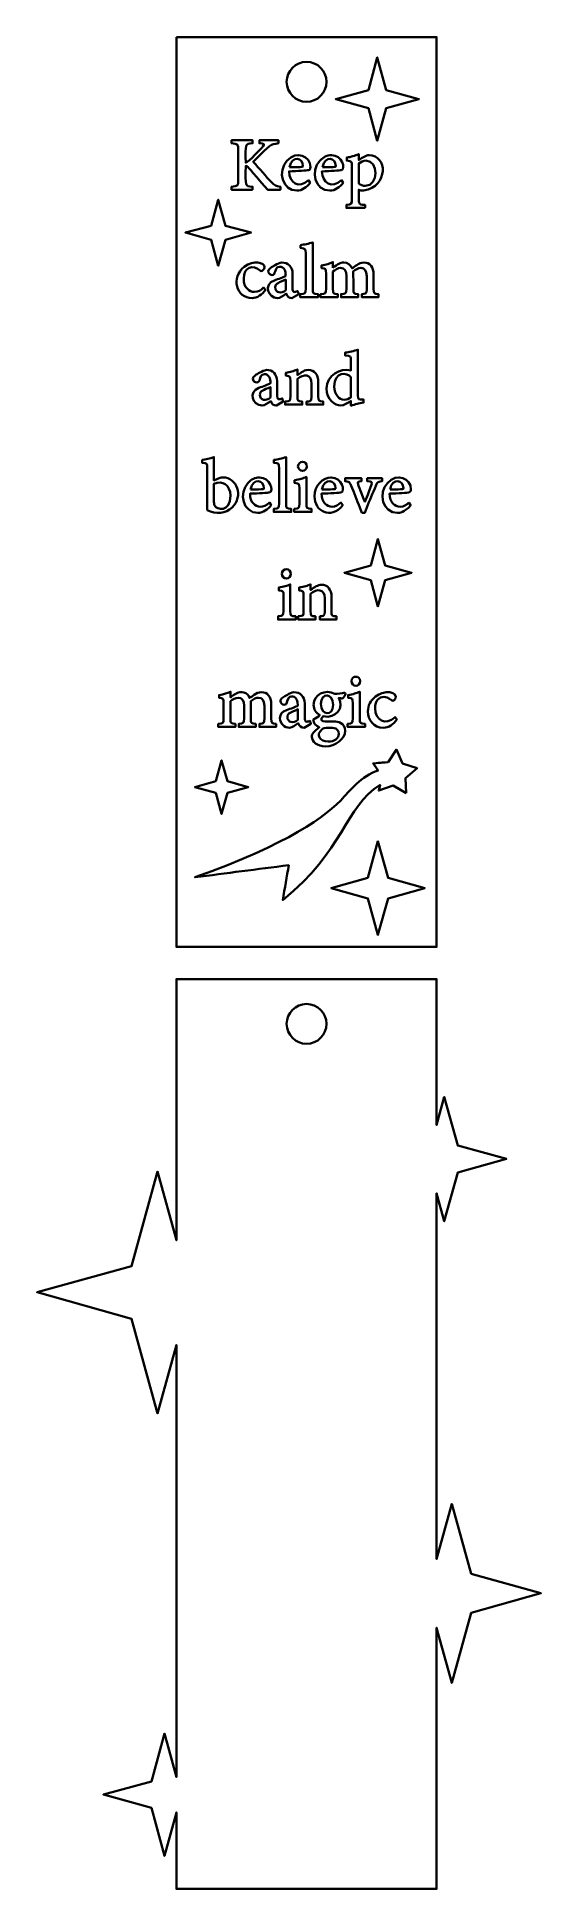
# Model space of a CAD drawing. Header units: inches. Extents: x 0 to 3.3, y 0 to 12.2.
import ezdxf

# ---------------------------------------------------------------- set-up
doc = ezdxf.new("R2010")
doc.units = ezdxf.units.IN
doc.header["$MEASUREMENT"] = 0
doc.layers.add('Слой 1', color=7, linetype='Continuous', lineweight=0)

msp = doc.modelspace()

# ---------------------------------------------------------------- linework, layer by layer
at = {"layer": 'Слой 1', "color": 1, "lineweight": 35, "true_color": 0xff0000}
for points, knots in [([(0.945, 12.219), (0.945, 12.219), (0.945, 6.219), (0.945, 6.219), (0.945, 6.219), (2.661, 6.219), (2.661, 6.219), (2.661, 6.219), (2.661, 12.219), (2.661, 12.219), (2.661, 12.219), (0.945, 12.219), (0.945, 12.219)], [0, 0, 0, 0, 1, 1, 1, 2, 2, 2, 3, 3, 3, 4, 4, 4, 4]), ([(1.803, 12.055), (1.876, 12.055), (1.935, 11.996), (1.935, 11.924), (1.935, 11.851), (1.876, 11.792), (1.803, 11.792), (1.731, 11.792), (1.672, 11.851), (1.672, 11.924), (1.672, 11.996), (1.731, 12.055), (1.803, 12.055)], [0, 0, 0, 0, 1, 1, 1, 2, 2, 2, 3, 3, 3, 4, 4, 4, 4]), ([(2.46, 7.232), (2.46, 7.232), (2.374, 7.283), (2.374, 7.283), (2.374, 7.283), (2.279, 7.25), (2.279, 7.25), (2.279, 7.25), (2.288, 7.287), (2.288, 7.287), (2.053, 7.142), (2.051, 6.85), (1.646, 6.528), (1.66, 6.605), (1.673, 6.681), (1.686, 6.758), (1.479, 6.731), (1.274, 6.705), (1.067, 6.678), (1.683, 6.898), (1.936, 7.08), (2.052, 7.21), (2.08, 7.242), (2.167, 7.346), (2.275, 7.383), (2.273, 7.388), (2.248, 7.42), (2.242, 7.429), (2.306, 7.435), (2.283, 7.432), (2.341, 7.438), (2.341, 7.438), (2.397, 7.52), (2.397, 7.52), (2.397, 7.52), (2.437, 7.429), (2.437, 7.429), (2.437, 7.429), (2.532, 7.397), (2.532, 7.397), (2.532, 7.397), (2.457, 7.332), (2.457, 7.332), (2.457, 7.332), (2.46, 7.232), (2.46, 7.232)], [0, 0, 0, 0, 1, 1, 1, 2, 2, 2, 3, 3, 3, 4, 4, 4, 5, 5, 5, 6, 6, 6, 7, 7, 7, 8, 8, 8, 9, 9, 9, 10, 10, 10, 11, 11, 11, 12, 12, 12, 13, 13, 13, 14, 14, 14, 15, 15, 15, 15]), ([(2.888, 2.084), (2.888, 2.084), (2.761, 2.546), (2.761, 2.546), (2.761, 2.546), (2.661, 2.182), (2.661, 2.182), (2.661, 2.182), (2.661, 4.595), (2.661, 4.595), (2.661, 4.595), (2.712, 4.41), (2.712, 4.41), (2.712, 4.41), (2.8, 4.731), (2.8, 4.731), (2.8, 4.731), (3.121, 4.821), (3.121, 4.821), (3.121, 4.821), (2.8, 4.909), (2.8, 4.909), (2.8, 4.909), (2.712, 5.23), (2.712, 5.23), (2.712, 5.23), (2.661, 5.044), (2.661, 5.044), (2.661, 5.044), (2.661, 6.007), (2.661, 6.007), (2.661, 6.007), (0.945, 6.007), (0.945, 6.007), (0.945, 6.007), (0.945, 4.285), (0.945, 4.285), (0.945, 4.285), (0.821, 4.737), (0.821, 4.737), (0.821, 4.737), (0.65, 4.113), (0.65, 4.113), (0.65, 4.113), (0.026, 3.942), (0.026, 3.942), (0.026, 3.942), (0.65, 3.767), (0.65, 3.767), (0.65, 3.767), (0.821, 3.143), (0.821, 3.143), (0.821, 3.143), (0.945, 3.595), (0.945, 3.595), (0.945, 3.595), (0.945, 0.745), (0.945, 0.745), (0.945, 0.745), (0.866, 1.032), (0.866, 1.032), (0.866, 1.032), (0.78, 0.716), (0.78, 0.716), (0.78, 0.716), (0.464, 0.629), (0.464, 0.629), (0.464, 0.629), (0.78, 0.541), (0.78, 0.541), (0.78, 0.541), (0.866, 0.225), (0.866, 0.225), (0.866, 0.225), (0.945, 0.512), (0.945, 0.512), (0.945, 0.512), (0.945, 0.007), (0.945, 0.007), (0.945, 0.007), (2.661, 0.007), (2.661, 0.007), (2.661, 0.007), (2.661, 1.729), (2.661, 1.729), (2.661, 1.729), (2.761, 1.366), (2.761, 1.366), (2.761, 1.366), (2.888, 1.827), (2.888, 1.827), (2.888, 1.827), (3.349, 1.957), (3.349, 1.957), (3.349, 1.957), (2.888, 2.084), (2.888, 2.084)], [0, 0, 0, 0, 1, 1, 1, 2, 2, 2, 3, 3, 3, 4, 4, 4, 5, 5, 5, 6, 6, 6, 7, 7, 7, 8, 8, 8, 9, 9, 9, 10, 10, 10, 11, 11, 11, 12, 12, 12, 13, 13, 13, 14, 14, 14, 15, 15, 15, 16, 16, 16, 17, 17, 17, 18, 18, 18, 19, 19, 19, 20, 20, 20, 21, 21, 21, 22, 22, 22, 23, 23, 23, 24, 24, 24, 25, 25, 25, 26, 26, 26, 27, 27, 27, 28, 28, 28, 29, 29, 29, 30, 30, 30, 31, 31, 31, 32, 32, 32, 32]), ([(1.803, 5.58), (1.731, 5.58), (1.672, 5.639), (1.672, 5.712), (1.672, 5.784), (1.731, 5.843), (1.803, 5.843), (1.876, 5.843), (1.935, 5.784), (1.935, 5.712), (1.935, 5.639), (1.876, 5.58), (1.803, 5.58)], [0, 0, 0, 0, 1, 1, 1, 2, 2, 2, 3, 3, 3, 4, 4, 4, 4])]:
    msp.add_open_spline(points, degree=3, knots=knots, dxfattribs=at)
at = {"layer": 'Слой 1', "color": 18, "lineweight": 35, "true_color": 0x000000}
for points, knots in [([(2.211, 11.869), (2.211, 11.869), (1.996, 11.81), (1.996, 11.81), (1.996, 11.81), (2.211, 11.75), (2.211, 11.75), (2.211, 11.75), (2.27, 11.535), (2.27, 11.535), (2.27, 11.535), (2.329, 11.75), (2.329, 11.75), (2.329, 11.75), (2.544, 11.81), (2.544, 11.81), (2.544, 11.81), (2.329, 11.869), (2.329, 11.869), (2.329, 11.869), (2.27, 12.084), (2.27, 12.084), (2.27, 12.084), (2.211, 11.869), (2.211, 11.869)], [0, 0, 0, 0, 1, 1, 1, 2, 2, 2, 3, 3, 3, 4, 4, 4, 5, 5, 5, 6, 6, 6, 7, 7, 7, 8, 8, 8, 8]), ([(1.447, 11.212), (1.447, 11.212), (1.309, 11.212), (1.309, 11.212), (1.309, 11.212), (1.309, 11.232), (1.309, 11.232), (1.35, 11.236), (1.353, 11.236), (1.353, 11.279), (1.353, 11.279), (1.353, 11.47), (1.353, 11.47), (1.353, 11.514), (1.351, 11.515), (1.309, 11.518), (1.309, 11.518), (1.309, 11.538), (1.309, 11.538), (1.309, 11.538), (1.447, 11.538), (1.447, 11.538), (1.447, 11.538), (1.447, 11.518), (1.447, 11.518), (1.394, 11.513), (1.402, 11.517), (1.402, 11.39), (1.424, 11.396), (1.505, 11.485), (1.514, 11.496), (1.532, 11.515), (1.523, 11.515), (1.492, 11.518), (1.492, 11.518), (1.492, 11.538), (1.492, 11.538), (1.492, 11.538), (1.618, 11.538), (1.618, 11.538), (1.618, 11.538), (1.618, 11.518), (1.618, 11.518), (1.562, 11.511), (1.574, 11.517), (1.452, 11.397), (1.49, 11.353), (1.543, 11.292), (1.568, 11.266), (1.595, 11.237), (1.6, 11.236), (1.631, 11.232), (1.631, 11.232), (1.631, 11.212), (1.631, 11.212), (1.631, 11.212), (1.547, 11.212), (1.547, 11.212), (1.424, 11.35), (1.421, 11.368), (1.402, 11.369), (1.402, 11.231), (1.393, 11.237), (1.447, 11.232), (1.447, 11.232), (1.447, 11.212), (1.447, 11.212), (1.447, 11.212), (1.447, 11.212), (1.447, 11.212)], [0, 0, 0, 0, 1, 1, 1, 2, 2, 2, 3, 3, 3, 4, 4, 4, 5, 5, 5, 6, 6, 6, 7, 7, 7, 8, 8, 8, 9, 9, 9, 10, 10, 10, 11, 11, 11, 12, 12, 12, 13, 13, 13, 14, 14, 14, 15, 15, 15, 16, 16, 16, 17, 17, 17, 18, 18, 18, 19, 19, 19, 20, 20, 20, 21, 21, 21, 22, 22, 22, 23, 23, 23, 23]), ([(1.674, 11.403), (1.738, 11.474), (1.829, 11.434), (1.829, 11.361), (1.828, 11.351), (1.827, 11.344), (1.816, 11.341), (1.806, 11.339), (1.744, 11.335), (1.688, 11.333), (1.688, 11.256), (1.754, 11.217), (1.816, 11.274), (1.816, 11.274), (1.827, 11.257), (1.827, 11.257), (1.806, 11.23), (1.774, 11.206), (1.741, 11.206), (1.641, 11.206), (1.611, 11.336), (1.674, 11.403)], [0, 0, 0, 0, 1, 1, 1, 2, 2, 2, 3, 3, 3, 4, 4, 4, 5, 5, 5, 6, 6, 6, 7, 7, 7, 7]), ([(1.691, 11.361), (1.785, 11.361), (1.779, 11.362), (1.779, 11.369), (1.78, 11.423), (1.707, 11.44), (1.691, 11.361)], [0, 0, 0, 0, 1, 1, 1, 2, 2, 2, 2]), ([(1.891, 11.403), (1.912, 11.427), (1.94, 11.44), (1.967, 11.44), (2.038, 11.44), (2.064, 11.349), (2.033, 11.341), (2.023, 11.339), (1.961, 11.335), (1.905, 11.333), (1.905, 11.256), (1.971, 11.217), (2.033, 11.274), (2.033, 11.274), (2.044, 11.257), (2.044, 11.257), (2.023, 11.23), (1.991, 11.206), (1.958, 11.206), (1.857, 11.206), (1.829, 11.336), (1.891, 11.403)], [0, 0, 0, 0, 1, 1, 1, 2, 2, 2, 3, 3, 3, 4, 4, 4, 5, 5, 5, 6, 6, 6, 7, 7, 7, 7]), ([(1.908, 11.361), (2.002, 11.361), (1.996, 11.362), (1.996, 11.369), (1.997, 11.423), (1.924, 11.44), (1.908, 11.361)], [0, 0, 0, 0, 1, 1, 1, 2, 2, 2, 2]), ([(2.189, 11.092), (2.189, 11.092), (2.066, 11.092), (2.066, 11.092), (2.066, 11.092), (2.066, 11.112), (2.066, 11.112), (2.099, 11.116), (2.102, 11.116), (2.102, 11.148), (2.102, 11.148), (2.102, 11.372), (2.102, 11.372), (2.102, 11.4), (2.102, 11.4), (2.069, 11.404), (2.069, 11.404), (2.069, 11.424), (2.069, 11.424), (2.097, 11.428), (2.121, 11.436), (2.148, 11.447), (2.148, 11.447), (2.148, 11.409), (2.148, 11.409), (2.171, 11.422), (2.199, 11.44), (2.215, 11.44), (2.338, 11.44), (2.346, 11.236), (2.18, 11.206), (2.167, 11.206), (2.155, 11.209), (2.148, 11.213), (2.148, 11.111), (2.141, 11.116), (2.189, 11.112), (2.189, 11.112), (2.189, 11.092), (2.189, 11.092)], [0, 0, 0, 0, 1, 1, 1, 2, 2, 2, 3, 3, 3, 4, 4, 4, 5, 5, 5, 6, 6, 6, 7, 7, 7, 8, 8, 8, 9, 9, 9, 10, 10, 10, 11, 11, 11, 12, 12, 12, 13, 13, 13, 13]), ([(2.195, 11.404), (2.18, 11.404), (2.161, 11.394), (2.148, 11.385), (2.148, 11.385), (2.148, 11.254), (2.148, 11.254), (2.158, 11.244), (2.176, 11.237), (2.191, 11.237), (2.279, 11.237), (2.28, 11.404), (2.195, 11.404)], [0, 0, 0, 0, 1, 1, 1, 2, 2, 2, 3, 3, 3, 4, 4, 4, 4]), ([(1.175, 10.975), (1.175, 10.975), (1.004, 10.929), (1.004, 10.929), (1.004, 10.929), (1.175, 10.881), (1.175, 10.881), (1.175, 10.881), (1.221, 10.711), (1.221, 10.711), (1.221, 10.711), (1.268, 10.881), (1.268, 10.881), (1.268, 10.881), (1.438, 10.929), (1.438, 10.929), (1.438, 10.929), (1.268, 10.975), (1.268, 10.975), (1.268, 10.975), (1.221, 11.146), (1.221, 11.146), (1.221, 11.146), (1.175, 10.975), (1.175, 10.975)], [0, 0, 0, 0, 1, 1, 1, 2, 2, 2, 3, 3, 3, 4, 4, 4, 5, 5, 5, 6, 6, 6, 7, 7, 7, 8, 8, 8, 8]), ([(1.494, 10.681), (1.499, 10.677), (1.502, 10.676), (1.505, 10.676), (1.512, 10.676), (1.526, 10.687), (1.526, 10.701), (1.526, 10.73), (1.456, 10.752), (1.393, 10.703), (1.301, 10.634), (1.341, 10.497), (1.444, 10.497), (1.478, 10.497), (1.511, 10.523), (1.533, 10.551), (1.533, 10.551), (1.52, 10.567), (1.52, 10.567), (1.501, 10.549), (1.486, 10.538), (1.46, 10.538), (1.425, 10.538), (1.388, 10.568), (1.389, 10.626), (1.389, 10.701), (1.45, 10.721), (1.494, 10.681)], [0, 0, 0, 0, 1, 1, 1, 2, 2, 2, 3, 3, 3, 4, 4, 4, 5, 5, 5, 6, 6, 6, 7, 7, 7, 8, 8, 8, 9, 9, 9, 9]), ([(1.764, 10.847), (1.764, 10.847), (1.764, 10.828), (1.764, 10.828), (1.796, 10.824), (1.798, 10.824), (1.798, 10.794), (1.798, 10.794), (1.798, 10.558), (1.798, 10.558), (1.798, 10.527), (1.795, 10.527), (1.762, 10.524), (1.762, 10.524), (1.762, 10.503), (1.762, 10.503), (1.762, 10.503), (1.879, 10.503), (1.879, 10.503), (1.879, 10.503), (1.879, 10.524), (1.879, 10.524), (1.845, 10.527), (1.844, 10.527), (1.844, 10.558), (1.844, 10.558), (1.844, 10.865), (1.844, 10.865), (1.817, 10.856), (1.788, 10.85), (1.764, 10.847)], [0, 0, 0, 0, 1, 1, 1, 2, 2, 2, 3, 3, 3, 4, 4, 4, 5, 5, 5, 6, 6, 6, 7, 7, 7, 8, 8, 8, 9, 9, 9, 10, 10, 10, 10]), ([(1.666, 10.644), (1.666, 10.676), (1.658, 10.704), (1.626, 10.704), (1.605, 10.704), (1.599, 10.683), (1.593, 10.663), (1.585, 10.637), (1.551, 10.652), (1.551, 10.675), (1.551, 10.683), (1.558, 10.69), (1.568, 10.697), (1.58, 10.705), (1.61, 10.726), (1.64, 10.732), (1.681, 10.732), (1.711, 10.704), (1.711, 10.658), (1.711, 10.555), (1.702, 10.521), (1.744, 10.544), (1.744, 10.544), (1.752, 10.524), (1.752, 10.524), (1.752, 10.524), (1.707, 10.497), (1.707, 10.497), (1.689, 10.497), (1.675, 10.507), (1.669, 10.527), (1.653, 10.516), (1.628, 10.497), (1.612, 10.497), (1.548, 10.497), (1.518, 10.589), (1.591, 10.614), (1.618, 10.623), (1.654, 10.636), (1.666, 10.644)], [0, 0, 0, 0, 1, 1, 1, 2, 2, 2, 3, 3, 3, 4, 4, 4, 5, 5, 5, 6, 6, 6, 7, 7, 7, 8, 8, 8, 9, 9, 9, 10, 10, 10, 11, 11, 11, 12, 12, 12, 13, 13, 13, 13]), ([(1.977, 10.697), (1.977, 10.697), (1.977, 10.735), (1.977, 10.735), (1.954, 10.725), (1.934, 10.718), (1.902, 10.713), (1.902, 10.713), (1.902, 10.695), (1.902, 10.695), (1.931, 10.69), (1.932, 10.691), (1.932, 10.66), (1.932, 10.66), (1.932, 10.558), (1.932, 10.558), (1.932, 10.527), (1.93, 10.527), (1.896, 10.524), (1.896, 10.524), (1.896, 10.503), (1.896, 10.503), (1.896, 10.503), (2.009, 10.503), (2.009, 10.503), (2.009, 10.503), (2.009, 10.524), (2.009, 10.524), (1.98, 10.527), (1.977, 10.526), (1.977, 10.558), (1.977, 10.558), (1.977, 10.672), (1.977, 10.672), (1.992, 10.683), (2.01, 10.696), (2.028, 10.696), (2.054, 10.696), (2.066, 10.679), (2.066, 10.643), (2.066, 10.643), (2.066, 10.558), (2.066, 10.558), (2.066, 10.526), (2.063, 10.527), (2.031, 10.524), (2.031, 10.524), (2.031, 10.503), (2.031, 10.503), (2.031, 10.503), (2.143, 10.503), (2.143, 10.503), (2.143, 10.503), (2.143, 10.524), (2.143, 10.524), (2.115, 10.527), (2.112, 10.527), (2.112, 10.557), (2.112, 10.668), (2.112, 10.654), (2.11, 10.672), (2.125, 10.684), (2.143, 10.696), (2.161, 10.696), (2.187, 10.696), (2.2, 10.678), (2.2, 10.642), (2.2, 10.518), (2.207, 10.528), (2.168, 10.524), (2.168, 10.524), (2.168, 10.503), (2.168, 10.503), (2.168, 10.503), (2.277, 10.503), (2.277, 10.503), (2.277, 10.503), (2.277, 10.524), (2.277, 10.524), (2.248, 10.527), (2.246, 10.526), (2.246, 10.558), (2.246, 10.558), (2.246, 10.653), (2.246, 10.653), (2.246, 10.703), (2.222, 10.732), (2.181, 10.732), (2.163, 10.732), (2.148, 10.724), (2.134, 10.715), (2.124, 10.708), (2.115, 10.702), (2.104, 10.694), (2.093, 10.718), (2.073, 10.732), (2.049, 10.732), (2.026, 10.732), (2.007, 10.72), (1.977, 10.697)], [0, 0, 0, 0, 1, 1, 1, 2, 2, 2, 3, 3, 3, 4, 4, 4, 5, 5, 5, 6, 6, 6, 7, 7, 7, 8, 8, 8, 9, 9, 9, 10, 10, 10, 11, 11, 11, 12, 12, 12, 13, 13, 13, 14, 14, 14, 15, 15, 15, 16, 16, 16, 17, 17, 17, 18, 18, 18, 19, 19, 19, 20, 20, 20, 21, 21, 21, 22, 22, 22, 23, 23, 23, 24, 24, 24, 25, 25, 25, 26, 26, 26, 27, 27, 27, 28, 28, 28, 29, 29, 29, 30, 30, 30, 31, 31, 31, 32, 32, 32, 33, 33, 33, 33]), ([(1.597, 10.569), (1.597, 10.532), (1.637, 10.523), (1.666, 10.55), (1.666, 10.55), (1.666, 10.62), (1.666, 10.62), (1.623, 10.599), (1.597, 10.595), (1.597, 10.569)], [0, 0, 0, 0, 1, 1, 1, 2, 2, 2, 3, 3, 3, 3]), ([(2.03, 9.789), (1.99, 9.789), (1.935, 9.828), (1.935, 9.901), (1.935, 9.986), (2.025, 10.041), (2.096, 10.02), (2.096, 10.02), (2.096, 10.087), (2.096, 10.087), (2.096, 10.117), (2.095, 10.116), (2.058, 10.119), (2.058, 10.119), (2.058, 10.138), (2.058, 10.138), (2.083, 10.142), (2.116, 10.148), (2.142, 10.157), (2.142, 10.157), (2.142, 9.856), (2.142, 9.856), (2.142, 9.826), (2.144, 9.83), (2.179, 9.828), (2.179, 9.828), (2.179, 9.808), (2.179, 9.808), (2.147, 9.802), (2.126, 9.798), (2.096, 9.788), (2.096, 9.788), (2.096, 9.818), (2.096, 9.818), (2.076, 9.807), (2.048, 9.789), (2.03, 9.789)], [0, 0, 0, 0, 1, 1, 1, 2, 2, 2, 3, 3, 3, 4, 4, 4, 5, 5, 5, 6, 6, 6, 7, 7, 7, 8, 8, 8, 9, 9, 9, 10, 10, 10, 11, 11, 11, 12, 12, 12, 12]), ([(1.567, 9.819), (1.551, 9.808), (1.526, 9.789), (1.51, 9.789), (1.446, 9.789), (1.416, 9.88), (1.489, 9.906), (1.516, 9.915), (1.552, 9.927), (1.565, 9.936), (1.565, 9.968), (1.556, 9.996), (1.525, 9.996), (1.503, 9.996), (1.498, 9.975), (1.492, 9.955), (1.484, 9.929), (1.449, 9.944), (1.449, 9.966), (1.449, 9.975), (1.456, 9.981), (1.467, 9.989), (1.478, 9.997), (1.508, 10.017), (1.539, 10.024), (1.539, 10.024), (1.539, 10.024), (1.539, 10.024), (1.579, 10.024), (1.609, 9.997), (1.609, 9.95), (1.609, 9.95), (1.609, 9.855), (1.609, 9.855), (1.609, 9.825), (1.622, 9.825), (1.643, 9.836), (1.643, 9.836), (1.65, 9.816), (1.65, 9.816), (1.65, 9.816), (1.605, 9.789), (1.605, 9.789), (1.605, 9.789), (1.604, 9.789), (1.604, 9.789), (1.588, 9.789), (1.573, 9.799), (1.567, 9.819)], [0, 0, 0, 0, 1, 1, 1, 2, 2, 2, 3, 3, 3, 4, 4, 4, 5, 5, 5, 6, 6, 6, 7, 7, 7, 8, 8, 8, 9, 9, 9, 10, 10, 10, 11, 11, 11, 12, 12, 12, 13, 13, 13, 14, 14, 14, 15, 15, 15, 16, 16, 16, 16]), ([(1.775, 9.815), (1.744, 9.819), (1.743, 9.818), (1.743, 9.85), (1.743, 9.85), (1.743, 9.964), (1.743, 9.964), (1.784, 10), (1.836, 9.999), (1.836, 9.933), (1.836, 9.811), (1.842, 9.819), (1.804, 9.815), (1.804, 9.815), (1.804, 9.795), (1.804, 9.795), (1.804, 9.795), (1.913, 9.795), (1.913, 9.795), (1.913, 9.795), (1.913, 9.815), (1.913, 9.815), (1.883, 9.818), (1.881, 9.818), (1.881, 9.85), (1.881, 9.85), (1.881, 9.944), (1.881, 9.944), (1.881, 9.993), (1.855, 10.024), (1.814, 10.024), (1.797, 10.024), (1.783, 10.016), (1.771, 10.008), (1.761, 10.002), (1.752, 9.996), (1.743, 9.99), (1.743, 9.99), (1.743, 10.027), (1.743, 10.027), (1.717, 10.015), (1.696, 10.01), (1.667, 10.005), (1.667, 10.005), (1.667, 9.986), (1.667, 9.986), (1.695, 9.982), (1.697, 9.982), (1.697, 9.951), (1.697, 9.951), (1.697, 9.85), (1.697, 9.85), (1.697, 9.819), (1.696, 9.819), (1.662, 9.815), (1.662, 9.815), (1.662, 9.795), (1.662, 9.795), (1.662, 9.795), (1.775, 9.795), (1.775, 9.795), (1.775, 9.795), (1.775, 9.815), (1.775, 9.815), (1.775, 9.815), (1.775, 9.815), (1.775, 9.815)], [0, 0, 0, 0, 1, 1, 1, 2, 2, 2, 3, 3, 3, 4, 4, 4, 5, 5, 5, 6, 6, 6, 7, 7, 7, 8, 8, 8, 9, 9, 9, 10, 10, 10, 11, 11, 11, 12, 12, 12, 13, 13, 13, 14, 14, 14, 15, 15, 15, 16, 16, 16, 17, 17, 17, 18, 18, 18, 19, 19, 19, 20, 20, 20, 21, 21, 21, 22, 22, 22, 22]), ([(1.496, 9.86), (1.496, 9.824), (1.536, 9.815), (1.565, 9.842), (1.565, 9.842), (1.565, 9.911), (1.565, 9.911), (1.521, 9.891), (1.496, 9.887), (1.496, 9.86)], [0, 0, 0, 0, 1, 1, 1, 2, 2, 2, 3, 3, 3, 3]), ([(1.986, 9.915), (1.986, 9.86), (2.019, 9.827), (2.051, 9.827), (2.068, 9.827), (2.086, 9.835), (2.096, 9.843), (2.096, 9.843), (2.096, 9.975), (2.096, 9.975), (2.071, 10.011), (1.986, 10.012), (1.986, 9.915)], [0, 0, 0, 0, 1, 1, 1, 2, 2, 2, 3, 3, 3, 4, 4, 4, 4]), ([(1.148, 9.1), (1.148, 9.1), (1.148, 9.378), (1.148, 9.378), (1.148, 9.408), (1.148, 9.409), (1.115, 9.411), (1.115, 9.411), (1.115, 9.43), (1.115, 9.43), (1.138, 9.433), (1.167, 9.439), (1.193, 9.449), (1.193, 9.449), (1.193, 9.295), (1.193, 9.295), (1.221, 9.307), (1.236, 9.315), (1.252, 9.315), (1.344, 9.315), (1.39, 9.193), (1.313, 9.117), (1.268, 9.073), (1.208, 9.072), (1.148, 9.1)], [0, 0, 0, 0, 1, 1, 1, 2, 2, 2, 3, 3, 3, 4, 4, 4, 5, 5, 5, 6, 6, 6, 7, 7, 7, 8, 8, 8, 8]), ([(1.703, 9.107), (1.67, 9.11), (1.668, 9.11), (1.668, 9.142), (1.668, 9.142), (1.668, 9.449), (1.668, 9.449), (1.642, 9.439), (1.613, 9.433), (1.588, 9.43), (1.588, 9.43), (1.588, 9.411), (1.588, 9.411), (1.621, 9.407), (1.622, 9.407), (1.622, 9.377), (1.622, 9.377), (1.622, 9.142), (1.622, 9.142), (1.622, 9.11), (1.62, 9.11), (1.587, 9.107), (1.587, 9.107), (1.587, 9.087), (1.587, 9.087), (1.587, 9.087), (1.703, 9.087), (1.703, 9.087), (1.703, 9.087), (1.703, 9.107), (1.703, 9.107), (1.703, 9.107), (1.703, 9.107), (1.703, 9.107)], [0, 0, 0, 0, 1, 1, 1, 2, 2, 2, 3, 3, 3, 4, 4, 4, 5, 5, 5, 6, 6, 6, 7, 7, 7, 8, 8, 8, 9, 9, 9, 10, 10, 10, 11, 11, 11, 11]), ([(1.747, 9.387), (1.747, 9.372), (1.761, 9.358), (1.776, 9.358), (1.792, 9.358), (1.805, 9.371), (1.805, 9.387), (1.805, 9.429), (1.747, 9.427), (1.747, 9.387)], [0, 0, 0, 0, 1, 1, 1, 2, 2, 2, 3, 3, 3, 3]), ([(1.301, 9.195), (1.301, 9.265), (1.247, 9.298), (1.193, 9.273), (1.193, 9.137), (1.192, 9.139), (1.196, 9.131), (1.212, 9.098), (1.301, 9.082), (1.301, 9.195)], [0, 0, 0, 0, 1, 1, 1, 2, 2, 2, 3, 3, 3, 3]), ([(1.559, 9.216), (1.549, 9.214), (1.487, 9.21), (1.431, 9.208), (1.43, 9.18), (1.438, 9.157), (1.453, 9.142), (1.478, 9.116), (1.518, 9.111), (1.558, 9.149), (1.558, 9.149), (1.57, 9.132), (1.57, 9.132), (1.549, 9.105), (1.517, 9.081), (1.484, 9.081), (1.383, 9.081), (1.354, 9.211), (1.417, 9.278), (1.438, 9.302), (1.466, 9.315), (1.493, 9.315), (1.564, 9.315), (1.59, 9.224), (1.559, 9.216)], [0, 0, 0, 0, 1, 1, 1, 2, 2, 2, 3, 3, 3, 4, 4, 4, 5, 5, 5, 6, 6, 6, 7, 7, 7, 8, 8, 8, 8]), ([(1.434, 9.236), (1.528, 9.236), (1.522, 9.237), (1.522, 9.244), (1.523, 9.298), (1.45, 9.315), (1.434, 9.236)], [0, 0, 0, 0, 1, 1, 1, 2, 2, 2, 2]), ([(1.837, 9.107), (1.804, 9.11), (1.802, 9.11), (1.802, 9.143), (1.802, 9.143), (1.802, 9.318), (1.802, 9.318), (1.779, 9.309), (1.761, 9.302), (1.725, 9.296), (1.725, 9.296), (1.725, 9.279), (1.725, 9.279), (1.756, 9.273), (1.756, 9.274), (1.756, 9.244), (1.756, 9.244), (1.756, 9.143), (1.756, 9.143), (1.756, 9.11), (1.754, 9.11), (1.722, 9.107), (1.722, 9.107), (1.722, 9.087), (1.722, 9.087), (1.722, 9.087), (1.837, 9.087), (1.837, 9.087), (1.837, 9.087), (1.837, 9.107), (1.837, 9.107), (1.837, 9.107), (1.837, 9.107), (1.837, 9.107)], [0, 0, 0, 0, 1, 1, 1, 2, 2, 2, 3, 3, 3, 4, 4, 4, 5, 5, 5, 6, 6, 6, 7, 7, 7, 8, 8, 8, 9, 9, 9, 10, 10, 10, 11, 11, 11, 11]), ([(2.031, 9.216), (2.02, 9.214), (1.958, 9.21), (1.902, 9.208), (1.902, 9.15), (1.936, 9.122), (1.972, 9.122), (1.996, 9.122), (2.013, 9.133), (2.03, 9.149), (2.03, 9.149), (2.042, 9.132), (2.042, 9.132), (1.963, 9.033), (1.856, 9.092), (1.856, 9.19), (1.856, 9.264), (1.912, 9.315), (1.965, 9.315), (2.036, 9.315), (2.062, 9.224), (2.031, 9.216)], [0, 0, 0, 0, 1, 1, 1, 2, 2, 2, 3, 3, 3, 4, 4, 4, 5, 5, 5, 6, 6, 6, 7, 7, 7, 7]), ([(1.905, 9.236), (2, 9.236), (1.994, 9.237), (1.994, 9.244), (1.995, 9.298), (1.922, 9.315), (1.905, 9.236)], [0, 0, 0, 0, 1, 1, 1, 2, 2, 2, 2]), ([(2.168, 9.081), (2.168, 9.081), (2.187, 9.081), (2.187, 9.081), (2.205, 9.129), (2.224, 9.175), (2.244, 9.221), (2.271, 9.287), (2.267, 9.285), (2.301, 9.29), (2.301, 9.29), (2.301, 9.31), (2.301, 9.31), (2.301, 9.31), (2.204, 9.31), (2.204, 9.31), (2.204, 9.31), (2.204, 9.29), (2.204, 9.29), (2.237, 9.286), (2.238, 9.284), (2.23, 9.261), (2.22, 9.232), (2.206, 9.197), (2.188, 9.154), (2.158, 9.229), (2.138, 9.278), (2.141, 9.283), (2.143, 9.285), (2.144, 9.287), (2.165, 9.29), (2.165, 9.29), (2.165, 9.31), (2.165, 9.31), (2.165, 9.31), (2.058, 9.31), (2.058, 9.31), (2.058, 9.31), (2.058, 9.29), (2.058, 9.29), (2.092, 9.285), (2.087, 9.285), (2.112, 9.224), (2.13, 9.179), (2.151, 9.127), (2.168, 9.081)], [0, 0, 0, 0, 1, 1, 1, 2, 2, 2, 3, 3, 3, 4, 4, 4, 5, 5, 5, 6, 6, 6, 7, 7, 7, 8, 8, 8, 9, 9, 9, 10, 10, 10, 11, 11, 11, 12, 12, 12, 13, 13, 13, 14, 14, 14, 15, 15, 15, 15]), ([(2.479, 9.149), (2.479, 9.149), (2.49, 9.132), (2.49, 9.132), (2.49, 9.132), (2.489, 9.13), (2.489, 9.13), (2.451, 9.083), (2.412, 9.081), (2.404, 9.081), (2.303, 9.081), (2.275, 9.211), (2.337, 9.278), (2.4, 9.349), (2.492, 9.309), (2.492, 9.236), (2.491, 9.226), (2.49, 9.219), (2.479, 9.216), (2.469, 9.214), (2.407, 9.21), (2.351, 9.208), (2.351, 9.15), (2.385, 9.122), (2.421, 9.122), (2.445, 9.122), (2.462, 9.133), (2.479, 9.149)], [0, 0, 0, 0, 1, 1, 1, 2, 2, 2, 3, 3, 3, 4, 4, 4, 5, 5, 5, 6, 6, 6, 7, 7, 7, 8, 8, 8, 9, 9, 9, 9]), ([(2.354, 9.236), (2.448, 9.236), (2.442, 9.237), (2.442, 9.244), (2.443, 9.298), (2.37, 9.315), (2.354, 9.236)], [0, 0, 0, 0, 1, 1, 1, 2, 2, 2, 2]), ([(2.227, 8.734), (2.227, 8.734), (2.053, 8.686), (2.053, 8.686), (2.053, 8.686), (2.227, 8.638), (2.227, 8.638), (2.227, 8.638), (2.274, 8.464), (2.274, 8.464), (2.274, 8.464), (2.322, 8.638), (2.322, 8.638), (2.322, 8.638), (2.496, 8.686), (2.496, 8.686), (2.496, 8.686), (2.322, 8.734), (2.322, 8.734), (2.322, 8.734), (2.274, 8.908), (2.274, 8.908), (2.274, 8.908), (2.227, 8.734), (2.227, 8.734)], [0, 0, 0, 0, 1, 1, 1, 2, 2, 2, 3, 3, 3, 4, 4, 4, 5, 5, 5, 6, 6, 6, 7, 7, 7, 8, 8, 8, 8]), ([(1.641, 8.679), (1.641, 8.663), (1.655, 8.649), (1.671, 8.649), (1.687, 8.649), (1.7, 8.663), (1.7, 8.679), (1.7, 8.696), (1.687, 8.709), (1.671, 8.709), (1.654, 8.709), (1.641, 8.696), (1.641, 8.679)], [0, 0, 0, 0, 1, 1, 1, 2, 2, 2, 3, 3, 3, 4, 4, 4, 4]), ([(1.732, 8.399), (1.699, 8.402), (1.696, 8.401), (1.696, 8.434), (1.696, 8.434), (1.696, 8.61), (1.696, 8.61), (1.674, 8.6), (1.653, 8.594), (1.62, 8.588), (1.62, 8.588), (1.62, 8.57), (1.62, 8.57), (1.65, 8.565), (1.651, 8.566), (1.651, 8.536), (1.651, 8.536), (1.651, 8.434), (1.651, 8.434), (1.651, 8.402), (1.648, 8.402), (1.616, 8.399), (1.616, 8.399), (1.616, 8.378), (1.616, 8.378), (1.616, 8.378), (1.732, 8.378), (1.732, 8.378), (1.732, 8.378), (1.732, 8.399), (1.732, 8.399), (1.732, 8.399), (1.732, 8.399), (1.732, 8.399)], [0, 0, 0, 0, 1, 1, 1, 2, 2, 2, 3, 3, 3, 4, 4, 4, 5, 5, 5, 6, 6, 6, 7, 7, 7, 8, 8, 8, 9, 9, 9, 10, 10, 10, 11, 11, 11, 11]), ([(1.891, 8.399), (1.891, 8.399), (1.891, 8.378), (1.891, 8.378), (1.891, 8.378), (2, 8.378), (2, 8.378), (2, 8.378), (2, 8.399), (2, 8.399), (1.97, 8.402), (1.968, 8.401), (1.968, 8.433), (1.968, 8.433), (1.968, 8.527), (1.968, 8.527), (1.968, 8.576), (1.943, 8.607), (1.901, 8.607), (1.877, 8.607), (1.856, 8.591), (1.83, 8.573), (1.83, 8.573), (1.83, 8.611), (1.83, 8.611), (1.81, 8.601), (1.79, 8.594), (1.754, 8.588), (1.754, 8.588), (1.754, 8.57), (1.754, 8.57), (1.782, 8.565), (1.784, 8.566), (1.784, 8.535), (1.784, 8.535), (1.784, 8.433), (1.784, 8.433), (1.784, 8.402), (1.783, 8.402), (1.749, 8.399), (1.749, 8.399), (1.749, 8.378), (1.749, 8.378), (1.749, 8.378), (1.862, 8.378), (1.862, 8.378), (1.862, 8.378), (1.862, 8.399), (1.862, 8.399), (1.831, 8.402), (1.83, 8.401), (1.83, 8.433), (1.83, 8.433), (1.83, 8.547), (1.83, 8.547), (1.871, 8.583), (1.923, 8.583), (1.923, 8.517), (1.923, 8.394), (1.929, 8.403), (1.891, 8.399)], [0, 0, 0, 0, 1, 1, 1, 2, 2, 2, 3, 3, 3, 4, 4, 4, 5, 5, 5, 6, 6, 6, 7, 7, 7, 8, 8, 8, 9, 9, 9, 10, 10, 10, 11, 11, 11, 12, 12, 12, 13, 13, 13, 14, 14, 14, 15, 15, 15, 16, 16, 16, 17, 17, 17, 18, 18, 18, 19, 19, 19, 20, 20, 20, 20]), ([(2.099, 7.971), (2.099, 7.955), (2.113, 7.941), (2.128, 7.941), (2.144, 7.941), (2.157, 7.955), (2.157, 7.971), (2.157, 8.012), (2.099, 8.01), (2.099, 7.971)], [0, 0, 0, 0, 1, 1, 1, 2, 2, 2, 3, 3, 3, 3]), ([(1.571, 7.725), (1.571, 7.725), (1.571, 7.82), (1.571, 7.82), (1.571, 7.869), (1.546, 7.899), (1.505, 7.899), (1.487, 7.899), (1.473, 7.891), (1.459, 7.881), (1.449, 7.875), (1.439, 7.868), (1.429, 7.861), (1.413, 7.897), (1.374, 7.912), (1.333, 7.886), (1.32, 7.878), (1.311, 7.871), (1.302, 7.864), (1.302, 7.864), (1.302, 7.902), (1.302, 7.902), (1.279, 7.892), (1.259, 7.885), (1.227, 7.88), (1.227, 7.88), (1.227, 7.862), (1.227, 7.862), (1.255, 7.857), (1.256, 7.858), (1.256, 7.826), (1.256, 7.826), (1.256, 7.725), (1.256, 7.725), (1.256, 7.693), (1.255, 7.694), (1.221, 7.69), (1.221, 7.69), (1.221, 7.67), (1.221, 7.67), (1.221, 7.67), (1.334, 7.67), (1.334, 7.67), (1.334, 7.67), (1.334, 7.69), (1.334, 7.69), (1.304, 7.694), (1.302, 7.692), (1.302, 7.725), (1.302, 7.725), (1.302, 7.839), (1.302, 7.839), (1.316, 7.85), (1.335, 7.862), (1.353, 7.862), (1.379, 7.862), (1.391, 7.846), (1.391, 7.809), (1.391, 7.809), (1.391, 7.725), (1.391, 7.725), (1.391, 7.693), (1.387, 7.694), (1.356, 7.69), (1.356, 7.69), (1.356, 7.67), (1.356, 7.67), (1.356, 7.67), (1.468, 7.67), (1.468, 7.67), (1.468, 7.67), (1.468, 7.69), (1.468, 7.69), (1.439, 7.693), (1.436, 7.694), (1.436, 7.724), (1.436, 7.838), (1.437, 7.82), (1.435, 7.839), (1.456, 7.855), (1.471, 7.862), (1.486, 7.862), (1.512, 7.862), (1.525, 7.845), (1.525, 7.809), (1.525, 7.809), (1.525, 7.727), (1.525, 7.727), (1.525, 7.693), (1.523, 7.694), (1.492, 7.69), (1.492, 7.69), (1.492, 7.67), (1.492, 7.67), (1.492, 7.67), (1.602, 7.67), (1.602, 7.67), (1.602, 7.67), (1.602, 7.69), (1.602, 7.69), (1.573, 7.694), (1.571, 7.692), (1.571, 7.725)], [0, 0, 0, 0, 1, 1, 1, 2, 2, 2, 3, 3, 3, 4, 4, 4, 5, 5, 5, 6, 6, 6, 7, 7, 7, 8, 8, 8, 9, 9, 9, 10, 10, 10, 11, 11, 11, 12, 12, 12, 13, 13, 13, 14, 14, 14, 15, 15, 15, 16, 16, 16, 17, 17, 17, 18, 18, 18, 19, 19, 19, 20, 20, 20, 21, 21, 21, 22, 22, 22, 23, 23, 23, 24, 24, 24, 25, 25, 25, 26, 26, 26, 27, 27, 27, 28, 28, 28, 29, 29, 29, 30, 30, 30, 31, 31, 31, 32, 32, 32, 33, 33, 33, 34, 34, 34, 34]), ([(1.824, 7.711), (1.824, 7.711), (1.832, 7.691), (1.832, 7.691), (1.832, 7.691), (1.787, 7.664), (1.787, 7.664), (1.769, 7.664), (1.755, 7.674), (1.749, 7.694), (1.733, 7.683), (1.708, 7.664), (1.692, 7.664), (1.657, 7.664), (1.628, 7.693), (1.628, 7.728), (1.628, 7.753), (1.642, 7.771), (1.671, 7.781), (1.698, 7.79), (1.734, 7.802), (1.746, 7.811), (1.746, 7.877), (1.702, 7.88), (1.686, 7.861), (1.672, 7.843), (1.678, 7.816), (1.656, 7.816), (1.644, 7.816), (1.631, 7.828), (1.631, 7.841), (1.631, 7.85), (1.638, 7.856), (1.648, 7.864), (1.66, 7.872), (1.69, 7.892), (1.72, 7.899), (1.761, 7.899), (1.791, 7.872), (1.791, 7.825), (1.791, 7.825), (1.791, 7.73), (1.791, 7.73), (1.791, 7.718), (1.793, 7.704), (1.805, 7.704), (1.812, 7.704), (1.819, 7.708), (1.824, 7.711)], [0, 0, 0, 0, 1, 1, 1, 2, 2, 2, 3, 3, 3, 4, 4, 4, 5, 5, 5, 6, 6, 6, 7, 7, 7, 8, 8, 8, 9, 9, 9, 10, 10, 10, 11, 11, 11, 12, 12, 12, 13, 13, 13, 14, 14, 14, 15, 15, 15, 16, 16, 16, 16]), ([(2.056, 7.896), (2.056, 7.896), (2.061, 7.888), (2.061, 7.888), (2.059, 7.88), (2.051, 7.864), (2.04, 7.858), (2.033, 7.858), (2.023, 7.859), (2.016, 7.86), (2.052, 7.799), (1.999, 7.72), (1.912, 7.74), (1.89, 7.72), (1.901, 7.705), (1.927, 7.705), (1.945, 7.705), (1.967, 7.706), (1.982, 7.706), (2.01, 7.706), (2.058, 7.698), (2.058, 7.643), (2.058, 7.591), (1.995, 7.541), (1.928, 7.541), (1.871, 7.541), (1.839, 7.574), (1.838, 7.605), (1.838, 7.626), (1.851, 7.638), (1.887, 7.668), (1.864, 7.676), (1.848, 7.694), (1.848, 7.719), (1.865, 7.726), (1.879, 7.735), (1.89, 7.748), (1.865, 7.761), (1.85, 7.785), (1.85, 7.815), (1.85, 7.881), (1.925, 7.922), (1.99, 7.888), (2.008, 7.888), (2.037, 7.891), (2.056, 7.896)], [0, 0, 0, 0, 1, 1, 1, 2, 2, 2, 3, 3, 3, 4, 4, 4, 5, 5, 5, 6, 6, 6, 7, 7, 7, 8, 8, 8, 9, 9, 9, 10, 10, 10, 11, 11, 11, 12, 12, 12, 13, 13, 13, 14, 14, 14, 15, 15, 15, 15]), ([(1.898, 7.822), (1.898, 7.742), (1.979, 7.738), (1.979, 7.815), (1.979, 7.896), (1.898, 7.899), (1.898, 7.822)], [0, 0, 0, 0, 1, 1, 1, 2, 2, 2, 2]), ([(2.154, 7.726), (2.154, 7.726), (2.154, 7.902), (2.154, 7.902), (2.131, 7.892), (2.111, 7.885), (2.077, 7.88), (2.077, 7.88), (2.077, 7.862), (2.077, 7.862), (2.108, 7.857), (2.108, 7.858), (2.108, 7.827), (2.108, 7.827), (2.108, 7.726), (2.108, 7.726), (2.108, 7.693), (2.106, 7.693), (2.074, 7.69), (2.074, 7.69), (2.074, 7.67), (2.074, 7.67), (2.074, 7.67), (2.189, 7.67), (2.189, 7.67), (2.189, 7.67), (2.189, 7.69), (2.189, 7.69), (2.157, 7.694), (2.154, 7.693), (2.154, 7.726)], [0, 0, 0, 0, 1, 1, 1, 2, 2, 2, 3, 3, 3, 4, 4, 4, 5, 5, 5, 6, 6, 6, 7, 7, 7, 8, 8, 8, 9, 9, 9, 10, 10, 10, 10]), ([(2.255, 7.793), (2.255, 7.844), (2.284, 7.868), (2.313, 7.868), (2.349, 7.868), (2.36, 7.842), (2.372, 7.842), (2.384, 7.842), (2.405, 7.868), (2.384, 7.885), (2.376, 7.892), (2.359, 7.899), (2.336, 7.899), (2.317, 7.899), (2.286, 7.891), (2.259, 7.87), (2.225, 7.844), (2.208, 7.811), (2.208, 7.771), (2.208, 7.719), (2.244, 7.664), (2.311, 7.664), (2.345, 7.664), (2.378, 7.689), (2.399, 7.718), (2.399, 7.718), (2.387, 7.734), (2.387, 7.734), (2.324, 7.673), (2.255, 7.716), (2.255, 7.793)], [0, 0, 0, 0, 1, 1, 1, 2, 2, 2, 3, 3, 3, 4, 4, 4, 5, 5, 5, 6, 6, 6, 7, 7, 7, 8, 8, 8, 9, 9, 9, 10, 10, 10, 10]), ([(1.677, 7.735), (1.677, 7.699), (1.717, 7.69), (1.746, 7.717), (1.746, 7.717), (1.746, 7.786), (1.746, 7.786), (1.702, 7.765), (1.677, 7.762), (1.677, 7.735)], [0, 0, 0, 0, 1, 1, 1, 2, 2, 2, 3, 3, 3, 3]), ([(2.016, 7.625), (2.016, 7.662), (1.984, 7.664), (1.948, 7.664), (1.923, 7.664), (1.914, 7.661), (1.906, 7.655), (1.86, 7.617), (1.892, 7.573), (1.946, 7.573), (1.989, 7.573), (2.016, 7.594), (2.016, 7.625)], [0, 0, 0, 0, 1, 1, 1, 2, 2, 2, 3, 3, 3, 4, 4, 4, 4]), ([(1.205, 7.311), (1.205, 7.311), (1.067, 7.273), (1.067, 7.273), (1.067, 7.273), (1.205, 7.234), (1.205, 7.234), (1.205, 7.234), (1.243, 7.096), (1.243, 7.096), (1.243, 7.096), (1.281, 7.234), (1.281, 7.234), (1.281, 7.234), (1.419, 7.273), (1.419, 7.273), (1.419, 7.273), (1.281, 7.311), (1.281, 7.311), (1.281, 7.311), (1.243, 7.449), (1.243, 7.449), (1.243, 7.449), (1.205, 7.311), (1.205, 7.311)], [0, 0, 0, 0, 1, 1, 1, 2, 2, 2, 3, 3, 3, 4, 4, 4, 5, 5, 5, 6, 6, 6, 7, 7, 7, 8, 8, 8, 8]), ([(2.208, 6.674), (2.208, 6.674), (1.966, 6.607), (1.966, 6.607), (1.966, 6.607), (2.208, 6.539), (2.208, 6.539), (2.208, 6.539), (2.274, 6.298), (2.274, 6.298), (2.274, 6.298), (2.341, 6.539), (2.341, 6.539), (2.341, 6.539), (2.583, 6.607), (2.583, 6.607), (2.583, 6.607), (2.341, 6.674), (2.341, 6.674), (2.341, 6.674), (2.274, 6.916), (2.274, 6.916), (2.274, 6.916), (2.208, 6.674), (2.208, 6.674)], [0, 0, 0, 0, 1, 1, 1, 2, 2, 2, 3, 3, 3, 4, 4, 4, 5, 5, 5, 6, 6, 6, 7, 7, 7, 8, 8, 8, 8])]:
    msp.add_open_spline(points, degree=3, knots=knots, dxfattribs=at)

doc.saveas('drawing.dxf')
